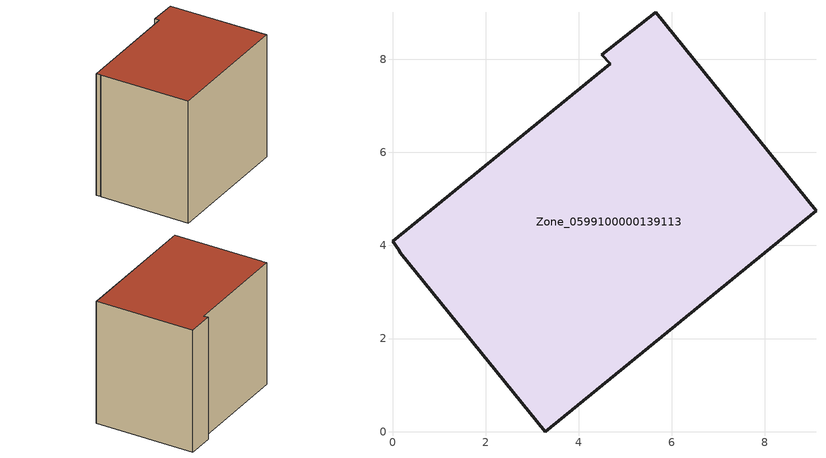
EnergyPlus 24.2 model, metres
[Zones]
Zone_0599100000139113
 floor ground (C_G): 5.66,9.01 9.1,4.75 3.28,0 0.17,3.84 0.14,3.91 0,4.09 4.68,7.9 4.5,8.1 z0
 wall outside (C_F): 4.68,7.9 0,4.09 0.14,3.91 0.17,3.84 3.28,0 9.1,4.75 5.66,9.01 4.5,8.1 4.68,7.9 z0:6.86
 roof outside (C_R): 5.66,9.01 4.5,8.1 4.68,7.9 0,4.09 0.14,3.91 0.17,3.84 3.28,0 9.1,4.75 z6.86
[BUILDING]
Pand.0599100000139113: North Axis=0; Terrain=City; Loads Convergence Tolerance Value=0.04; Temperature Convergence Tolerance Value=0.4; Solar Distribution=FullExterior; Maximum Number of Warmup Days=25; Minimum Number of Warmup Days=1
[Site:Location]
Rotterdam.The.Hague.AP_ZH_NLD Design_Conditions: Latitude=51.96; Longitude=4.45; Time Zone=1; Elevation=-4.5
[SITE:GROUNDTEMPERATURE:BUILDINGSURFACE]
18, 18, 18, 18, 18, 18, 18, 18, 18, 18, 18, 18
[MATERIAL] Thermal Absorptance=0.9; Solar Absorptance=0.7; Visible Absorptance=0.7
Name | Roughness | Thickness | Conductivity | Density | Specific Heat
G.TI.1946 | MediumSmooth | 0.15 | 1 | 540 | 1210
F.TI.1946 | Rough | 0.3 | 0.857143 | 1920 | 840
R.TI.1946 | MediumRough | 0.2 | 0.1 | 1500 | 1000
[CONSTRUCTION]
C_G: G.TI.1946
C_F: F.TI.1946
C_R: R.TI.1946
[ZONE]
Zone_0599100000139113: Type=1; Multiplier=1; Ceiling Height=Autocalculate; Volume=Autocalculate; Floor Area=autocalculate; Part of Total Floor Area=Yes
[ZONEINFILTRATION:DESIGNFLOWRATE]
Infil_Zone_0599100000139113: Zone or ZoneList or Space or SpaceList=Zone_0599100000139113; Schedule=AlwaysOn; Design Flow Rate Calculation Method=Flow/Area; Flow Rate per Floor Area=0.003; Constant Term Coefficient=1; Temperature Term Coefficient=0; Velocity Term Coefficient=0; Velocity Squared Term Coefficient=0
[HVACTEMPLATE:ZONE:IDEALLOADSAIRSYSTEM]
Zone_0599100000139113: Maximum Heating Supply Air Temperature=50; Minimum Cooling Supply Air Temperature=13; Maximum Heating Supply Air Humidity Ratio=0.0156; Minimum Cooling Supply Air Humidity Ratio=0.0077; Heating Limit=NoLimit; Cooling Limit=NoLimit; Dehumidification Control Type=ConstantSensibleHeatRatio; Cooling Sensible Heat Ratio=0.7; Dehumidification Setpoint=60; Humidification Control Type=None; Humidification Setpoint=30; Outdoor Air Method=None; Outdoor Air Flow Rate per Person=0.00944; Outdoor Air Flow Rate per Zone Floor Area=0; Outdoor Air Flow Rate per Zone=0; Demand Controlled Ventilation Type=None; Outdoor Air Economizer Type=NoEconomizer; Heat Recovery Type=None; Sensible Heat Recovery Effectiveness=0.7; Latent Heat Recovery Effectiveness=0.65
[ZONECONTROL:THERMOSTAT]
ThermostatControl_Zone_0599100000139113: Zone or ZoneList=Zone_0599100000139113; Control Type Schedule=DualSetpointControlType; Control 1=Thermostat_Zone_0599100000139113; Temperature Difference Between Cutout And Setpoint=0
[THERMOSTATSETPOINT:DUALSETPOINT]
Thermostat_Zone_0599100000139113: Heating Setpoint Temperature Schedule=HeatingSetpoint_Zone_0599100000139113; Cooling Setpoint Temperature Schedule=CoolingSetpoint_Zone_0599100000139113
[SCHEDULE:COMPACT]
HeatingSetpoint_Zone_0599100000139113: Through: 12/31, For: AllDays, Until: 24:00, 21
CoolingSetpoint_Zone_0599100000139113: Through: 12/31, For: AllDays, Until: 24:00, 24
DualSetpointControlType: Through: 12/31, For: AllDays, Until: 24:00, 4
AlwaysOn: Through: 12/31, For: AllDays, Until: 24:00, 1
